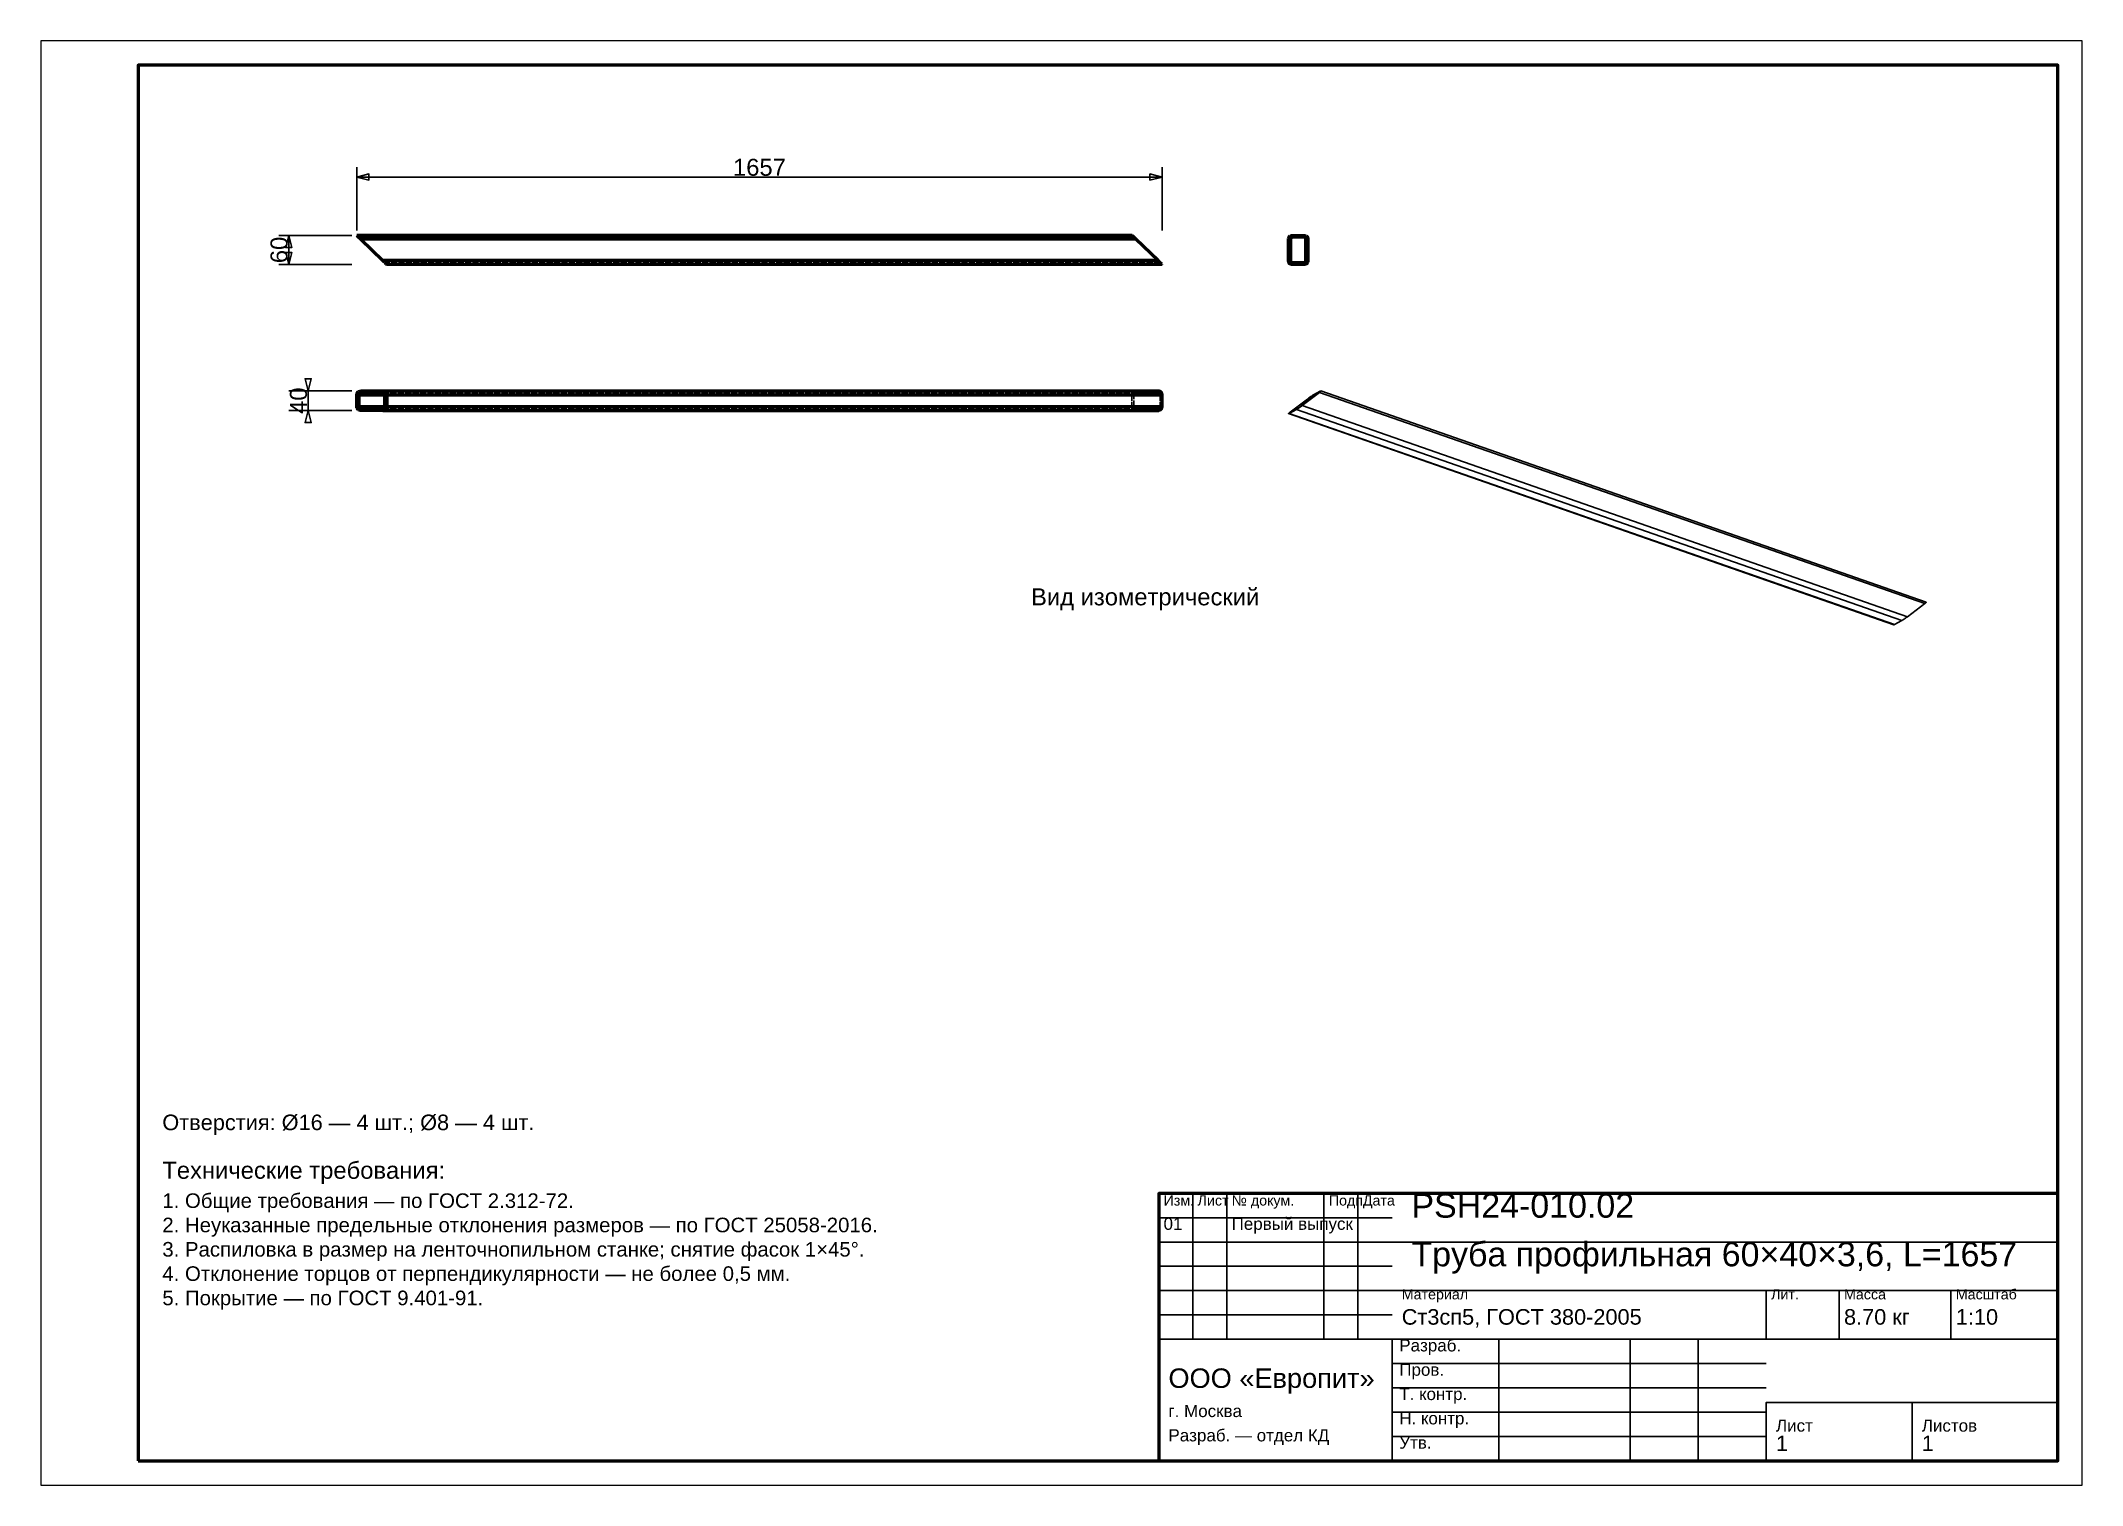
# Model space of a CAD drawing. Header units: millimetres. Extents: x 0 to 420, y 0 to 297.
import ezdxf
from ezdxf.enums import TextEntityAlignment as Align

# ---------------------------------------------------------------- set-up
doc = ezdxf.new("R2010")
doc.units = ezdxf.units.MM
doc.linetypes.add('DASHED', pattern=[1.524, 1.27, -0.254])
doc.styles.add('GOST', font='Arial')

msp = doc.modelspace()

# ---------------------------------------------------------------- linework, layer by layer
at = {"color": 7, "lineweight": 35}
for p, q in [((65, 258), (65, 271)), ((65, 269), (230.7, 269)), ((230.7, 258), (230.7, 271)), ((64, 257), (49, 257)), ((51, 251), (51, 257)), ((64, 251), (49, 251)), ((64, 225), (51, 225)), ((55, 221), (55, 225)), ((64, 221), (51, 221)), ((237, 30), (237, 60)), ((244, 30), (244, 60)), ((264, 30), (264, 60)), ((271, 30), (271, 60)), ((230, 55), (278, 55)), ((230, 50), (278, 50)), ((278, 50), (415, 50)), ((230, 45), (278, 45)), ((230, 40), (278, 40)), ((278, 40), (415, 40)), ((355, 30), (355, 40)), ((370, 30), (370, 40)), ((393, 30), (393, 40)), ((230, 35), (278, 35)), ((230, 30), (278, 30)), ((278, 30), (415, 30)), ((300, 5), (300, 30)), ((327, 5), (327, 30)), ((341, 5), (341, 30)), ((278, 25), (355, 25)), ((278, 20), (355, 20)), ((355, 17), (415, 17)), ((278, 15), (355, 15)), ((278, 10), (355, 10))]:
    msp.add_line(p, q, dxfattribs=at)
at = {"color": 1, "lineweight": 70}
for p, q in [((65, 257), (65.01, 256.99)), ((224.49, 257), (65, 257)), ((65.01, 256.99), (65.02, 256.98)), ((65.02, 256.98), (65.05, 256.96)), ((65.05, 256.96), (65.08, 256.92)), ((65.08, 256.92), (65.13, 256.88)), ((65.13, 256.88), (65.18, 256.83)), ((65.18, 256.83), (65.24, 256.77)), ((65.24, 256.77), (65.31, 256.7)), ((65.31, 256.7), (65.39, 256.63)), ((65.39, 256.63), (65.47, 256.55)), ((65.41, 256.6), (65.42, 256.6)), ((65.42, 256.6), (65.41, 256.6)), ((65.42, 256.6), (65.42, 256.59)), ((65.42, 256.59), (65.42, 256.6)), ((65.42, 256.59), (65.44, 256.58)), ((65.44, 256.58), (65.42, 256.59)), ((65.44, 256.58), (65.46, 256.56)), ((65.46, 256.56), (65.44, 256.58)), ((65.46, 256.56), (65.48, 256.54)), ((65.48, 256.54), (65.46, 256.56)), ((65.47, 256.55), (65.55, 256.46)), ((65.48, 256.54), (65.5, 256.51)), ((65.5, 256.51), (65.48, 256.54)), ((65.5, 256.51), (65.54, 256.48)), ((65.54, 256.48), (65.5, 256.51)), ((65.54, 256.48), (65.57, 256.45)), ((65.57, 256.45), (65.54, 256.48)), ((65.55, 256.46), (65.64, 256.38)), ((65.57, 256.45), (65.61, 256.41)), ((65.61, 256.41), (65.57, 256.45)), ((65.61, 256.41), (65.65, 256.37)), ((65.65, 256.37), (65.61, 256.41)), ((65.64, 256.38), (65.74, 256.29)), ((65.65, 256.37), (65.69, 256.33)), ((65.69, 256.33), (65.65, 256.37)), ((65.69, 256.33), (65.74, 256.29)), ((65.74, 256.29), (65.69, 256.33)), ((65.74, 256.29), (65.78, 256.24)), ((65.74, 256.29), (65.83, 256.2)), ((65.78, 256.24), (65.74, 256.29)), ((65.78, 256.24), (65.83, 256.2)), ((65.83, 256.2), (65.78, 256.24)), ((65.83, 256.2), (70.38, 251.8)), ((224.49, 256.99), (224.49, 257)), ((224.51, 256.98), (224.49, 256.99)), ((224.53, 256.96), (224.51, 256.98)), ((224.57, 256.92), (224.53, 256.96)), ((224.61, 256.88), (224.57, 256.92)), ((224.67, 256.83), (224.61, 256.88)), ((224.73, 256.77), (224.67, 256.83)), ((224.8, 256.7), (224.73, 256.77)), ((224.87, 256.63), (224.8, 256.7)), ((224.96, 256.55), (224.87, 256.63)), ((225.04, 256.46), (224.96, 256.55)), ((225.13, 256.38), (225.04, 256.46)), ((225.22, 256.29), (225.13, 256.38)), ((225.32, 256.2), (225.22, 256.29)), ((229.87, 251.8), (225.32, 256.2)), ((256.7, 256.2), (256.71, 256.29)), ((256.71, 256.29), (256.72, 256.38)), ((256.72, 256.38), (256.74, 256.46)), ((256.74, 256.46), (256.78, 256.55)), ((256.78, 256.55), (256.82, 256.63)), ((256.82, 256.63), (256.87, 256.7)), ((256.87, 256.7), (256.93, 256.77)), ((256.93, 256.77), (257, 256.83)), ((257, 256.83), (257.07, 256.88)), ((257.07, 256.88), (257.15, 256.92)), ((257.11, 256.29), (257.1, 256.24)), ((257.1, 256.24), (257.1, 256.2)), ((257.12, 256.33), (257.11, 256.29)), ((257.14, 256.37), (257.12, 256.33)), ((257.16, 256.41), (257.14, 256.37)), ((257.15, 256.92), (257.24, 256.96)), ((257.19, 256.45), (257.16, 256.41)), ((257.22, 256.48), (257.19, 256.45)), ((257.25, 256.51), (257.22, 256.48)), ((257.24, 256.96), (257.32, 256.98)), ((257.29, 256.54), (257.25, 256.51)), ((257.33, 256.56), (257.29, 256.54)), ((257.32, 256.98), (257.41, 256.99)), ((257.37, 256.58), (257.33, 256.56)), ((257.41, 256.59), (257.37, 256.58)), ((257.41, 256.99), (257.5, 257)), ((257.46, 256.6), (257.41, 256.59)), ((257.5, 256.6), (257.46, 256.6)), ((257.5, 257), (259.9, 257)), ((259.9, 256.6), (257.5, 256.6)), ((259.9, 257), (259.99, 256.99)), ((259.94, 256.6), (259.9, 256.6)), ((259.99, 256.59), (259.94, 256.6)), ((259.99, 256.99), (260.08, 256.98)), ((260.03, 256.58), (259.99, 256.59)), ((260.07, 256.56), (260.03, 256.58)), ((260.11, 256.54), (260.07, 256.56)), ((260.08, 256.98), (260.16, 256.96)), ((260.15, 256.51), (260.11, 256.54)), ((260.18, 256.48), (260.15, 256.51)), ((260.16, 256.96), (260.25, 256.92)), ((260.21, 256.45), (260.18, 256.48)), ((260.24, 256.41), (260.21, 256.45)), ((260.26, 256.37), (260.24, 256.41)), ((260.25, 256.92), (260.33, 256.88)), ((260.28, 256.33), (260.26, 256.37)), ((260.29, 256.29), (260.28, 256.33)), ((260.3, 256.24), (260.29, 256.29)), ((260.3, 256.2), (260.3, 256.24)), ((260.33, 256.88), (260.4, 256.83)), ((260.4, 256.83), (260.47, 256.77)), ((260.47, 256.77), (260.53, 256.7)), ((260.53, 256.7), (260.58, 256.63)), ((260.58, 256.63), (260.62, 256.55)), ((260.62, 256.55), (260.66, 256.46)), ((260.66, 256.46), (260.68, 256.38)), ((260.68, 256.38), (260.69, 256.29)), ((260.69, 256.29), (260.7, 256.2)), ((260.7, 256.2), (260.7, 251.8)), ((225.32, 256.2), (65.83, 256.2)), ((256.7, 251.8), (256.7, 256.2)), ((257.1, 256.2), (257.1, 251.8)), ((260.3, 251.8), (260.3, 256.2)), ((70.38, 251.8), (70.48, 251.71)), ((229.87, 251.8), (70.38, 251.8)), ((70.48, 251.71), (70.57, 251.62)), ((70.57, 251.62), (70.66, 251.54)), ((70.66, 251.54), (70.74, 251.45)), ((70.74, 251.45), (70.83, 251.37)), ((70.83, 251.37), (70.9, 251.3)), ((70.9, 251.3), (70.97, 251.23)), ((70.97, 251.23), (71.03, 251.17)), ((71.03, 251.17), (71.09, 251.12)), ((71.09, 251.12), (71.13, 251.08)), ((71.13, 251.08), (71.17, 251.04)), ((71.17, 251.04), (71.19, 251.02)), ((71.19, 251.02), (71.21, 251.01)), ((71.21, 251.01), (71.21, 251)), ((230.7, 251), (71.21, 251)), ((230.7, 251), (71.21, 251)), ((229.96, 251.71), (229.87, 251.8)), ((229.92, 251.76), (229.87, 251.8)), ((229.87, 251.8), (229.92, 251.76)), ((229.96, 251.71), (229.92, 251.76)), ((229.92, 251.76), (229.96, 251.71)), ((230.06, 251.62), (229.96, 251.71)), ((230.01, 251.67), (229.96, 251.71)), ((229.96, 251.71), (230.01, 251.67)), ((230.05, 251.63), (230.01, 251.67)), ((230.01, 251.67), (230.05, 251.63)), ((230.09, 251.59), (230.05, 251.63)), ((230.05, 251.63), (230.09, 251.59)), ((230.15, 251.54), (230.06, 251.62)), ((230.13, 251.55), (230.09, 251.59)), ((230.09, 251.59), (230.13, 251.55)), ((230.16, 251.52), (230.13, 251.55)), ((230.13, 251.55), (230.16, 251.52)), ((230.23, 251.45), (230.15, 251.54)), ((230.2, 251.49), (230.16, 251.52)), ((230.16, 251.52), (230.2, 251.49)), ((230.22, 251.46), (230.2, 251.49)), ((230.2, 251.49), (230.22, 251.46)), ((230.24, 251.44), (230.22, 251.46)), ((230.22, 251.46), (230.24, 251.44)), ((230.31, 251.37), (230.23, 251.45)), ((230.26, 251.42), (230.24, 251.44)), ((230.24, 251.44), (230.26, 251.42)), ((230.28, 251.41), (230.26, 251.42)), ((230.26, 251.42), (230.28, 251.41)), ((230.28, 251.4), (230.28, 251.41)), ((230.28, 251.41), (230.28, 251.4)), ((230.29, 251.4), (230.28, 251.4)), ((230.28, 251.4), (230.29, 251.4)), ((230.39, 251.3), (230.31, 251.37)), ((230.46, 251.23), (230.39, 251.3)), ((230.52, 251.17), (230.46, 251.23)), ((230.57, 251.12), (230.52, 251.17)), ((230.62, 251.08), (230.57, 251.12)), ((230.65, 251.04), (230.62, 251.08)), ((230.68, 251.02), (230.65, 251.04)), ((230.69, 251.01), (230.68, 251.02)), ((230.7, 251), (230.69, 251.01)), ((256.71, 251.71), (256.7, 251.8)), ((256.72, 251.62), (256.71, 251.71)), ((256.74, 251.54), (256.72, 251.62)), ((256.78, 251.45), (256.74, 251.54)), ((256.82, 251.37), (256.78, 251.45)), ((256.87, 251.3), (256.82, 251.37)), ((256.93, 251.23), (256.87, 251.3)), ((257, 251.17), (256.93, 251.23)), ((257.07, 251.12), (257, 251.17)), ((257.15, 251.08), (257.07, 251.12)), ((257.1, 251.8), (257.1, 251.76)), ((257.1, 251.76), (257.11, 251.71)), ((257.11, 251.71), (257.12, 251.67)), ((257.12, 251.67), (257.14, 251.63)), ((257.14, 251.63), (257.16, 251.59)), ((257.24, 251.04), (257.15, 251.08)), ((257.16, 251.59), (257.19, 251.55)), ((257.19, 251.55), (257.22, 251.52)), ((257.22, 251.52), (257.25, 251.49)), ((257.32, 251.02), (257.24, 251.04)), ((257.25, 251.49), (257.29, 251.46)), ((257.29, 251.46), (257.33, 251.44)), ((257.41, 251.01), (257.32, 251.02)), ((257.33, 251.44), (257.37, 251.42)), ((257.37, 251.42), (257.41, 251.41)), ((257.41, 251.41), (257.46, 251.4)), ((257.5, 251), (257.41, 251.01)), ((257.46, 251.4), (257.5, 251.4)), ((257.5, 251.4), (259.9, 251.4)), ((259.9, 251), (257.5, 251)), ((259.9, 251.4), (259.94, 251.4)), ((259.99, 251.01), (259.9, 251)), ((259.94, 251.4), (259.99, 251.41)), ((259.99, 251.41), (260.03, 251.42)), ((260.08, 251.02), (259.99, 251.01)), ((260.03, 251.42), (260.07, 251.44)), ((260.07, 251.44), (260.11, 251.46)), ((260.16, 251.04), (260.08, 251.02)), ((260.11, 251.46), (260.15, 251.49)), ((260.15, 251.49), (260.18, 251.52)), ((260.25, 251.08), (260.16, 251.04)), ((260.18, 251.52), (260.21, 251.55)), ((260.21, 251.55), (260.24, 251.59)), ((260.24, 251.59), (260.26, 251.63)), ((260.33, 251.12), (260.25, 251.08)), ((260.26, 251.63), (260.28, 251.67)), ((260.28, 251.67), (260.29, 251.71)), ((260.29, 251.71), (260.3, 251.76)), ((260.3, 251.76), (260.3, 251.8)), ((260.4, 251.17), (260.33, 251.12)), ((260.47, 251.23), (260.4, 251.17)), ((260.53, 251.3), (260.47, 251.23)), ((260.58, 251.37), (260.53, 251.3)), ((260.62, 251.45), (260.58, 251.37)), ((260.66, 251.54), (260.62, 251.45)), ((260.68, 251.62), (260.66, 251.54)), ((260.69, 251.71), (260.68, 251.62)), ((260.7, 251.8), (260.69, 251.71)), ((65, 224.2), (65.01, 224.29)), ((65, 221.8), (65, 224.2)), ((65.01, 224.29), (65.02, 224.38)), ((65.02, 224.38), (65.05, 224.46)), ((65.05, 224.46), (65.08, 224.55)), ((65.08, 224.55), (65.13, 224.63)), ((65.13, 224.63), (65.18, 224.7)), ((65.18, 224.7), (65.24, 224.77)), ((65.24, 224.77), (65.31, 224.83)), ((65.31, 224.83), (65.39, 224.88)), ((65.39, 224.88), (65.47, 224.92)), ((65.42, 224.24), (65.41, 224.2)), ((65.41, 224.2), (65.41, 221.8)), ((65.41, 224.2), (70.8, 224.2)), ((65.44, 224.33), (65.42, 224.29)), ((65.42, 224.29), (65.42, 224.24)), ((65.46, 224.37), (65.44, 224.33)), ((65.48, 224.41), (65.46, 224.37)), ((65.47, 224.92), (65.55, 224.96)), ((65.5, 224.45), (65.48, 224.41)), ((65.54, 224.48), (65.5, 224.45)), ((65.57, 224.51), (65.54, 224.48)), ((65.55, 224.96), (65.64, 224.98)), ((65.61, 224.54), (65.57, 224.51)), ((65.65, 224.56), (65.61, 224.54)), ((65.64, 224.98), (65.74, 224.99)), ((65.69, 224.58), (65.65, 224.56)), ((65.74, 224.59), (65.69, 224.58)), ((65.74, 224.99), (65.83, 225)), ((65.78, 224.6), (65.74, 224.59)), ((65.83, 224.6), (65.78, 224.6)), ((65.83, 225), (70.38, 225)), ((70.38, 224.6), (65.83, 224.6)), ((70.38, 225), (70.48, 224.99)), ((70.38, 225), (229.87, 225)), ((70.43, 224.6), (70.38, 224.6)), ((70.48, 224.59), (70.43, 224.6)), ((70.48, 224.99), (70.57, 224.98)), ((70.52, 224.58), (70.48, 224.59)), ((70.56, 224.56), (70.52, 224.58)), ((70.61, 224.54), (70.56, 224.56)), ((70.57, 224.98), (70.66, 224.96)), ((70.64, 224.51), (70.61, 224.54)), ((70.68, 224.48), (70.64, 224.51)), ((70.66, 224.96), (70.74, 224.92)), ((70.71, 224.45), (70.68, 224.48)), ((70.74, 224.41), (70.71, 224.45)), ((70.74, 224.92), (70.83, 224.88)), ((70.76, 224.37), (70.74, 224.41)), ((70.78, 224.33), (70.76, 224.37)), ((70.79, 224.29), (70.78, 224.33)), ((70.8, 224.24), (70.79, 224.29)), ((70.8, 224.2), (70.8, 224.24)), ((70.8, 221.8), (70.8, 224.2)), ((70.83, 224.88), (70.9, 224.83)), ((70.9, 224.83), (70.97, 224.77)), ((70.97, 224.77), (71.03, 224.7)), ((71.03, 224.7), (71.09, 224.63)), ((71.09, 224.63), (71.13, 224.55)), ((71.13, 224.55), (71.17, 224.46)), ((71.17, 224.46), (71.19, 224.38)), ((71.19, 224.38), (71.21, 224.29)), ((71.21, 224.29), (71.21, 224.2)), ((71.21, 224.2), (71.21, 221.8)), ((71.21, 224.2), (230.7, 224.2)), ((229.96, 224.99), (229.87, 225)), ((230.06, 224.98), (229.96, 224.99)), ((230.15, 224.96), (230.06, 224.98)), ((230.23, 224.92), (230.15, 224.96)), ((230.31, 224.88), (230.23, 224.92)), ((230.39, 224.83), (230.31, 224.88)), ((230.46, 224.77), (230.39, 224.83)), ((230.52, 224.7), (230.46, 224.77)), ((230.57, 224.63), (230.52, 224.7)), ((230.62, 224.55), (230.57, 224.63)), ((230.65, 224.46), (230.62, 224.55)), ((230.68, 224.38), (230.65, 224.46)), ((230.69, 224.29), (230.68, 224.38)), ((230.7, 224.2), (230.69, 224.29)), ((230.7, 221.8), (230.7, 224.2)), ((65.01, 221.71), (65, 221.8)), ((65.02, 221.62), (65.01, 221.71)), ((65.05, 221.54), (65.02, 221.62)), ((65.08, 221.45), (65.05, 221.54)), ((65.13, 221.37), (65.08, 221.45)), ((65.18, 221.3), (65.13, 221.37)), ((65.24, 221.23), (65.18, 221.3)), ((65.31, 221.17), (65.24, 221.23)), ((65.39, 221.12), (65.31, 221.17)), ((65.47, 221.08), (65.39, 221.12)), ((65.41, 221.8), (65.42, 221.76)), ((65.41, 221.8), (70.8, 221.8)), ((65.42, 221.76), (65.42, 221.71)), ((65.42, 221.71), (65.44, 221.67)), ((65.44, 221.67), (65.46, 221.63)), ((65.46, 221.63), (65.48, 221.59)), ((65.55, 221.04), (65.47, 221.08)), ((65.48, 221.59), (65.5, 221.55)), ((65.5, 221.55), (65.54, 221.52)), ((65.54, 221.52), (65.57, 221.49)), ((65.64, 221.02), (65.55, 221.04)), ((65.57, 221.49), (65.61, 221.46)), ((65.61, 221.46), (65.65, 221.44)), ((65.74, 221.01), (65.64, 221.02)), ((65.65, 221.44), (65.69, 221.42)), ((65.69, 221.42), (65.74, 221.41)), ((65.74, 221.41), (65.78, 221.4)), ((65.83, 221), (65.74, 221.01)), ((65.78, 221.4), (65.83, 221.4)), ((65.83, 221.4), (70.38, 221.4)), ((70.38, 221), (65.83, 221)), ((70.38, 221.4), (70.43, 221.4)), ((70.48, 221.01), (70.38, 221)), ((70.38, 221), (229.87, 221)), ((70.43, 221.4), (70.48, 221.41)), ((70.48, 221.41), (70.52, 221.42)), ((70.57, 221.02), (70.48, 221.01)), ((70.52, 221.42), (70.56, 221.44)), ((70.56, 221.44), (70.61, 221.46)), ((70.66, 221.04), (70.57, 221.02)), ((70.61, 221.46), (70.64, 221.49)), ((70.64, 221.49), (70.68, 221.52)), ((70.74, 221.08), (70.66, 221.04)), ((70.68, 221.52), (70.71, 221.55)), ((70.71, 221.55), (70.74, 221.59)), ((70.74, 221.59), (70.76, 221.63)), ((70.83, 221.12), (70.74, 221.08)), ((70.76, 221.63), (70.78, 221.67)), ((70.78, 221.67), (70.79, 221.71)), ((70.79, 221.71), (70.8, 221.76)), ((70.8, 221.76), (70.8, 221.8)), ((70.9, 221.17), (70.83, 221.12)), ((70.97, 221.23), (70.9, 221.17)), ((71.03, 221.3), (70.97, 221.23)), ((71.09, 221.37), (71.03, 221.3)), ((71.13, 221.45), (71.09, 221.37)), ((71.17, 221.54), (71.13, 221.45)), ((71.19, 221.62), (71.17, 221.54)), ((71.21, 221.71), (71.19, 221.62)), ((71.21, 221.8), (71.21, 221.71)), ((71.21, 221.8), (230.7, 221.8)), ((229.87, 221), (229.96, 221.01)), ((229.96, 221.01), (230.06, 221.02)), ((230.06, 221.02), (230.15, 221.04)), ((230.15, 221.04), (230.23, 221.08)), ((230.23, 221.08), (230.31, 221.12)), ((230.31, 221.12), (230.39, 221.17)), ((230.39, 221.17), (230.46, 221.23)), ((230.46, 221.23), (230.52, 221.3)), ((230.52, 221.3), (230.57, 221.37)), ((230.57, 221.37), (230.62, 221.45)), ((230.62, 221.45), (230.65, 221.54)), ((230.65, 221.54), (230.68, 221.62)), ((230.68, 221.62), (230.69, 221.71)), ((230.69, 221.71), (230.7, 221.8))]:
    msp.add_line(p, q, dxfattribs=at)
at = {"color": 5, "linetype": 'DASHED', "lineweight": 35}
for p, q in [((224.49, 257), (65, 257)), ((65.01, 256.99), (65, 257)), ((65.02, 256.98), (65.01, 256.99)), ((65.05, 256.96), (65.02, 256.98)), ((65.08, 256.92), (65.05, 256.96)), ((65.13, 256.88), (65.08, 256.92)), ((65.18, 256.83), (65.13, 256.88)), ((65.24, 256.77), (65.18, 256.83)), ((65.31, 256.7), (65.24, 256.77)), ((65.39, 256.63), (65.31, 256.7)), ((65.47, 256.55), (65.39, 256.63)), ((65.41, 256.6), (224.9, 256.6)), ((224.9, 256.6), (65.41, 256.6)), ((65.55, 256.46), (65.47, 256.55)), ((65.64, 256.38), (65.55, 256.46)), ((65.74, 256.29), (65.64, 256.38)), ((65.83, 256.2), (65.74, 256.29)), ((224.49, 257), (224.49, 256.99)), ((224.49, 256.99), (224.51, 256.98)), ((224.51, 256.98), (224.53, 256.96)), ((224.53, 256.96), (224.57, 256.92)), ((224.57, 256.92), (224.61, 256.88)), ((224.61, 256.88), (224.67, 256.83)), ((224.67, 256.83), (224.73, 256.77)), ((224.73, 256.77), (224.8, 256.7)), ((224.8, 256.7), (224.87, 256.63)), ((224.87, 256.63), (224.96, 256.55)), ((224.91, 256.59), (224.9, 256.6)), ((224.9, 256.6), (224.9, 256.6)), ((224.9, 256.6), (224.9, 256.6)), ((224.9, 256.6), (224.91, 256.59)), ((224.92, 256.58), (224.91, 256.59)), ((224.91, 256.59), (224.92, 256.58)), ((224.94, 256.56), (224.92, 256.58)), ((224.92, 256.58), (224.94, 256.56)), ((224.96, 256.54), (224.94, 256.56)), ((224.94, 256.56), (224.96, 256.54)), ((224.96, 256.55), (225.04, 256.46)), ((224.99, 256.51), (224.96, 256.54)), ((224.96, 256.54), (224.99, 256.51)), ((225.02, 256.48), (224.99, 256.51)), ((224.99, 256.51), (225.02, 256.48)), ((225.06, 256.45), (225.02, 256.48)), ((225.02, 256.48), (225.06, 256.45)), ((225.04, 256.46), (225.13, 256.38)), ((225.09, 256.41), (225.06, 256.45)), ((225.06, 256.45), (225.09, 256.41)), ((225.14, 256.37), (225.09, 256.41)), ((225.09, 256.41), (225.14, 256.37)), ((225.13, 256.38), (225.22, 256.29)), ((225.18, 256.33), (225.14, 256.37)), ((225.14, 256.37), (225.18, 256.33)), ((225.22, 256.29), (225.18, 256.33)), ((225.18, 256.33), (225.22, 256.29)), ((225.22, 256.29), (225.32, 256.2)), ((225.27, 256.24), (225.22, 256.29)), ((225.22, 256.29), (225.27, 256.24)), ((225.32, 256.2), (225.27, 256.24)), ((225.27, 256.24), (225.32, 256.2)), ((225.32, 256.2), (229.87, 251.8)), ((256.71, 256.29), (256.7, 256.2)), ((256.7, 256.2), (256.7, 251.8)), ((256.72, 256.38), (256.71, 256.29)), ((256.74, 256.46), (256.72, 256.38)), ((256.78, 256.55), (256.74, 256.46)), ((256.82, 256.63), (256.78, 256.55)), ((256.87, 256.7), (256.82, 256.63)), ((256.93, 256.77), (256.87, 256.7)), ((257, 256.83), (256.93, 256.77)), ((257.07, 256.88), (257, 256.83)), ((257.15, 256.92), (257.07, 256.88)), ((257.1, 256.24), (257.11, 256.29)), ((257.1, 256.2), (257.1, 256.24)), ((257.11, 256.29), (257.12, 256.33)), ((257.12, 256.33), (257.14, 256.37)), ((257.14, 256.37), (257.16, 256.41)), ((257.24, 256.96), (257.15, 256.92)), ((257.16, 256.41), (257.19, 256.45)), ((257.19, 256.45), (257.22, 256.48)), ((257.22, 256.48), (257.25, 256.51)), ((257.32, 256.98), (257.24, 256.96)), ((257.25, 256.51), (257.29, 256.54)), ((257.29, 256.54), (257.33, 256.56)), ((257.41, 256.99), (257.32, 256.98)), ((257.33, 256.56), (257.37, 256.58)), ((257.37, 256.58), (257.41, 256.59)), ((257.5, 257), (257.41, 256.99)), ((257.41, 256.59), (257.46, 256.6)), ((257.46, 256.6), (257.5, 256.6)), ((259.9, 257), (257.5, 257)), ((257.5, 256.6), (259.9, 256.6)), ((259.99, 256.99), (259.9, 257)), ((259.9, 256.6), (259.94, 256.6)), ((259.94, 256.6), (259.99, 256.59)), ((260.08, 256.98), (259.99, 256.99)), ((259.99, 256.59), (260.03, 256.58)), ((260.03, 256.58), (260.07, 256.56)), ((260.07, 256.56), (260.11, 256.54)), ((260.16, 256.96), (260.08, 256.98)), ((260.11, 256.54), (260.15, 256.51)), ((260.15, 256.51), (260.18, 256.48)), ((260.25, 256.92), (260.16, 256.96)), ((260.18, 256.48), (260.21, 256.45)), ((260.21, 256.45), (260.24, 256.41)), ((260.24, 256.41), (260.26, 256.37)), ((260.33, 256.88), (260.25, 256.92)), ((260.26, 256.37), (260.28, 256.33)), ((260.28, 256.33), (260.29, 256.29)), ((260.29, 256.29), (260.3, 256.24)), ((260.3, 256.24), (260.3, 256.2)), ((260.4, 256.83), (260.33, 256.88)), ((260.47, 256.77), (260.4, 256.83)), ((260.53, 256.7), (260.47, 256.77)), ((260.58, 256.63), (260.53, 256.7)), ((260.62, 256.55), (260.58, 256.63)), ((260.66, 256.46), (260.62, 256.55)), ((260.68, 256.38), (260.66, 256.46)), ((260.69, 256.29), (260.68, 256.38)), ((260.7, 256.2), (260.69, 256.29)), ((260.7, 251.8), (260.7, 256.2)), ((65.83, 256.2), (70.38, 251.8)), ((70.38, 251.8), (65.83, 256.2)), ((70.38, 251.8), (65.83, 256.2)), ((229.87, 251.8), (225.32, 256.2)), ((225.32, 256.2), (229.87, 251.8)), ((257.1, 251.8), (257.1, 256.2)), ((260.3, 256.2), (260.3, 251.8)), ((70.38, 251.8), (70.43, 251.76)), ((70.48, 251.71), (70.38, 251.8)), ((70.43, 251.76), (70.38, 251.8)), ((70.43, 251.76), (70.48, 251.71)), ((70.48, 251.71), (70.43, 251.76)), ((70.48, 251.71), (70.52, 251.67)), ((70.57, 251.62), (70.48, 251.71)), ((70.52, 251.67), (70.48, 251.71)), ((70.52, 251.67), (70.56, 251.63)), ((70.56, 251.63), (70.52, 251.67)), ((70.56, 251.63), (70.61, 251.59)), ((70.61, 251.59), (70.56, 251.63)), ((70.66, 251.54), (70.57, 251.62)), ((70.61, 251.59), (70.64, 251.55)), ((70.64, 251.55), (70.61, 251.59)), ((70.64, 251.55), (70.68, 251.52)), ((70.68, 251.52), (70.64, 251.55)), ((70.74, 251.45), (70.66, 251.54)), ((70.68, 251.52), (70.71, 251.49)), ((70.71, 251.49), (70.68, 251.52)), ((70.71, 251.49), (70.74, 251.46)), ((70.74, 251.46), (70.71, 251.49)), ((70.74, 251.46), (70.76, 251.44)), ((70.76, 251.44), (70.74, 251.46)), ((70.83, 251.37), (70.74, 251.45)), ((70.76, 251.44), (70.78, 251.42)), ((70.78, 251.42), (70.76, 251.44)), ((70.78, 251.42), (70.79, 251.41)), ((70.79, 251.41), (70.78, 251.42)), ((70.79, 251.41), (70.8, 251.4)), ((70.8, 251.4), (70.79, 251.41)), ((70.8, 251.4), (70.8, 251.4)), ((230.29, 251.4), (70.8, 251.4)), ((70.8, 251.4), (70.8, 251.4)), ((230.29, 251.4), (70.8, 251.4)), ((70.9, 251.3), (70.83, 251.37)), ((70.97, 251.23), (70.9, 251.3)), ((71.03, 251.17), (70.97, 251.23)), ((71.09, 251.12), (71.03, 251.17)), ((71.13, 251.08), (71.09, 251.12)), ((71.17, 251.04), (71.13, 251.08)), ((71.19, 251.02), (71.17, 251.04)), ((71.21, 251.01), (71.19, 251.02)), ((71.21, 251), (71.21, 251.01)), ((229.87, 251.8), (229.96, 251.71)), ((229.96, 251.71), (230.06, 251.62)), ((230.06, 251.62), (230.15, 251.54)), ((230.15, 251.54), (230.23, 251.45)), ((230.23, 251.45), (230.31, 251.37)), ((230.31, 251.37), (230.39, 251.3)), ((230.39, 251.3), (230.46, 251.23)), ((230.46, 251.23), (230.52, 251.17)), ((230.52, 251.17), (230.57, 251.12)), ((230.57, 251.12), (230.62, 251.08)), ((230.62, 251.08), (230.65, 251.04)), ((230.65, 251.04), (230.68, 251.02)), ((230.68, 251.02), (230.69, 251.01)), ((230.69, 251.01), (230.7, 251)), ((256.7, 251.8), (256.71, 251.71)), ((256.71, 251.71), (256.72, 251.62)), ((256.72, 251.62), (256.74, 251.54)), ((256.74, 251.54), (256.78, 251.45)), ((256.78, 251.45), (256.82, 251.37)), ((256.82, 251.37), (256.87, 251.3)), ((256.87, 251.3), (256.93, 251.23)), ((256.93, 251.23), (257, 251.17)), ((257, 251.17), (257.07, 251.12)), ((257.07, 251.12), (257.15, 251.08)), ((257.1, 251.76), (257.1, 251.8)), ((257.11, 251.71), (257.1, 251.76)), ((257.12, 251.67), (257.11, 251.71)), ((257.14, 251.63), (257.12, 251.67)), ((257.16, 251.59), (257.14, 251.63)), ((257.15, 251.08), (257.24, 251.04)), ((257.19, 251.55), (257.16, 251.59)), ((257.22, 251.52), (257.19, 251.55)), ((257.25, 251.49), (257.22, 251.52)), ((257.24, 251.04), (257.32, 251.02)), ((257.29, 251.46), (257.25, 251.49)), ((257.33, 251.44), (257.29, 251.46)), ((257.32, 251.02), (257.41, 251.01)), ((257.37, 251.42), (257.33, 251.44)), ((257.41, 251.41), (257.37, 251.42)), ((257.46, 251.4), (257.41, 251.41)), ((257.41, 251.01), (257.5, 251)), ((257.5, 251.4), (257.46, 251.4)), ((259.9, 251.4), (257.5, 251.4)), ((257.5, 251), (259.9, 251)), ((259.94, 251.4), (259.9, 251.4)), ((259.9, 251), (259.99, 251.01)), ((259.99, 251.41), (259.94, 251.4)), ((260.03, 251.42), (259.99, 251.41)), ((259.99, 251.01), (260.08, 251.02)), ((260.07, 251.44), (260.03, 251.42)), ((260.11, 251.46), (260.07, 251.44)), ((260.08, 251.02), (260.16, 251.04)), ((260.15, 251.49), (260.11, 251.46)), ((260.18, 251.52), (260.15, 251.49)), ((260.16, 251.04), (260.25, 251.08)), ((260.21, 251.55), (260.18, 251.52)), ((260.24, 251.59), (260.21, 251.55)), ((260.26, 251.63), (260.24, 251.59)), ((260.25, 251.08), (260.33, 251.12)), ((260.28, 251.67), (260.26, 251.63)), ((260.29, 251.71), (260.28, 251.67)), ((260.3, 251.76), (260.29, 251.71)), ((260.3, 251.8), (260.3, 251.76)), ((260.33, 251.12), (260.4, 251.17)), ((260.4, 251.17), (260.47, 251.23)), ((260.47, 251.23), (260.53, 251.3)), ((260.53, 251.3), (260.58, 251.37)), ((260.58, 251.37), (260.62, 251.45)), ((260.62, 251.45), (260.66, 251.54)), ((260.66, 251.54), (260.68, 251.62)), ((260.68, 251.62), (260.69, 251.71)), ((260.69, 251.71), (260.7, 251.8)), ((65.83, 225), (225.32, 225)), ((65.83, 224.6), (225.32, 224.6)), ((70.38, 224.6), (229.87, 224.6)), ((224.51, 224.38), (224.49, 224.29)), ((224.49, 224.29), (224.49, 224.2)), ((224.49, 224.2), (224.49, 221.8)), ((224.53, 224.46), (224.51, 224.38)), ((224.57, 224.55), (224.53, 224.46)), ((224.61, 224.63), (224.57, 224.55)), ((224.67, 224.7), (224.61, 224.63)), ((224.73, 224.77), (224.67, 224.7)), ((224.8, 224.83), (224.73, 224.77)), ((224.87, 224.88), (224.8, 224.83)), ((224.96, 224.92), (224.87, 224.88)), ((224.9, 224.24), (224.91, 224.29)), ((224.9, 224.2), (224.9, 224.24)), ((224.9, 221.8), (224.9, 224.2)), ((224.91, 224.29), (224.92, 224.33)), ((224.92, 224.33), (224.94, 224.37)), ((224.94, 224.37), (224.96, 224.41)), ((225.04, 224.96), (224.96, 224.92)), ((224.96, 224.41), (224.99, 224.45)), ((224.99, 224.45), (225.02, 224.48)), ((225.02, 224.48), (225.06, 224.51)), ((225.13, 224.98), (225.04, 224.96)), ((225.06, 224.51), (225.09, 224.54)), ((225.09, 224.54), (225.14, 224.56)), ((225.22, 224.99), (225.13, 224.98)), ((225.14, 224.56), (225.18, 224.58)), ((225.18, 224.58), (225.22, 224.59)), ((225.32, 225), (225.22, 224.99)), ((225.22, 224.59), (225.27, 224.6)), ((225.27, 224.6), (225.32, 224.6)), ((229.87, 225), (225.32, 225)), ((225.32, 224.6), (229.87, 224.6)), ((229.87, 224.6), (229.92, 224.6)), ((229.92, 224.6), (229.96, 224.59)), ((229.96, 224.59), (230.01, 224.58)), ((230.01, 224.58), (230.05, 224.56)), ((230.05, 224.56), (230.09, 224.54)), ((230.09, 224.54), (230.13, 224.51)), ((230.13, 224.51), (230.16, 224.48)), ((230.16, 224.48), (230.2, 224.45)), ((230.2, 224.45), (230.22, 224.41)), ((230.22, 224.41), (230.24, 224.37)), ((230.24, 224.37), (230.26, 224.33)), ((230.26, 224.33), (230.28, 224.29)), ((230.28, 224.29), (230.28, 224.24)), ((230.28, 224.24), (230.29, 224.2)), ((230.29, 224.2), (230.29, 221.8)), ((65.83, 221.4), (225.32, 221.4)), ((225.32, 221), (65.83, 221)), ((70.38, 221.4), (229.87, 221.4)), ((224.49, 221.8), (224.49, 221.71)), ((224.49, 221.71), (224.51, 221.62)), ((224.51, 221.62), (224.53, 221.54)), ((224.53, 221.54), (224.57, 221.45)), ((224.57, 221.45), (224.61, 221.37)), ((224.61, 221.37), (224.67, 221.3)), ((224.67, 221.3), (224.73, 221.23)), ((224.73, 221.23), (224.8, 221.17)), ((224.8, 221.17), (224.87, 221.12)), ((224.87, 221.12), (224.96, 221.08)), ((224.9, 221.76), (224.9, 221.8)), ((224.91, 221.71), (224.9, 221.76)), ((224.92, 221.67), (224.91, 221.71)), ((224.94, 221.63), (224.92, 221.67)), ((224.96, 221.59), (224.94, 221.63)), ((224.99, 221.55), (224.96, 221.59)), ((224.96, 221.08), (225.04, 221.04)), ((225.02, 221.52), (224.99, 221.55)), ((225.06, 221.49), (225.02, 221.52)), ((225.04, 221.04), (225.13, 221.02)), ((225.09, 221.46), (225.06, 221.49)), ((225.14, 221.44), (225.09, 221.46)), ((225.13, 221.02), (225.22, 221.01)), ((225.18, 221.42), (225.14, 221.44)), ((225.22, 221.41), (225.18, 221.42)), ((225.27, 221.4), (225.22, 221.41)), ((225.22, 221.01), (225.32, 221)), ((225.32, 221.4), (225.27, 221.4)), ((229.87, 221.4), (225.32, 221.4)), ((225.32, 221), (229.87, 221)), ((229.92, 221.4), (229.87, 221.4)), ((229.96, 221.41), (229.92, 221.4)), ((230.01, 221.42), (229.96, 221.41)), ((230.05, 221.44), (230.01, 221.42)), ((230.09, 221.46), (230.05, 221.44)), ((230.13, 221.49), (230.09, 221.46)), ((230.16, 221.52), (230.13, 221.49)), ((230.2, 221.55), (230.16, 221.52)), ((230.22, 221.59), (230.2, 221.55)), ((230.24, 221.63), (230.22, 221.59)), ((230.26, 221.67), (230.24, 221.63)), ((230.28, 221.71), (230.26, 221.67)), ((230.29, 221.8), (230.28, 221.76)), ((230.28, 221.76), (230.28, 221.71))]:
    msp.add_line(p, q, dxfattribs=at)
at = {"color": 1, "lineweight": 35}
for p, q in [((257.02, 220.63), (260.58, 223.35)), ((260.83, 223.48), (257.27, 220.76)), ((259.27, 221.85), (262.82, 224.57)), ((263.07, 224.71), (259.52, 221.99)), ((260.58, 223.35), (260.65, 223.4)), ((260.65, 223.4), (260.73, 223.46)), ((260.73, 223.46), (260.82, 223.53)), ((260.82, 223.53), (260.91, 223.59)), ((260.86, 223.51), (260.83, 223.48)), ((260.83, 223.48), (261.22, 223.35)), ((260.9, 223.54), (260.86, 223.51)), ((260.95, 223.57), (260.9, 223.54)), ((260.91, 223.59), (261, 223.65)), ((260.99, 223.6), (260.95, 223.57)), ((261.04, 223.64), (260.99, 223.6)), ((261, 223.65), (261.09, 223.71)), ((261.08, 223.67), (261.04, 223.64)), ((261.13, 223.7), (261.08, 223.67)), ((261.09, 223.71), (261.18, 223.78)), ((261.17, 223.73), (261.13, 223.7)), ((261.22, 223.76), (261.17, 223.73)), ((261.18, 223.78), (261.27, 223.84)), ((261.26, 223.78), (261.22, 223.76)), ((261.3, 223.81), (261.26, 223.78)), ((261.27, 223.84), (261.36, 223.89)), ((261.33, 223.83), (261.3, 223.81)), ((261.37, 223.85), (261.33, 223.83)), ((261.36, 223.89), (261.44, 223.95)), ((261.4, 223.87), (261.37, 223.85)), ((262.9, 224.68), (261.4, 223.87)), ((261.4, 223.87), (261.74, 223.75)), ((261.44, 223.95), (261.52, 224)), ((261.52, 224), (261.59, 224.04)), ((261.59, 224.04), (261.66, 224.08)), ((261.66, 224.08), (261.72, 224.11)), ((261.72, 224.11), (263.22, 224.93)), ((262.82, 224.57), (262.85, 224.59)), ((262.85, 224.59), (262.87, 224.61)), ((262.87, 224.61), (262.89, 224.62)), ((262.89, 224.62), (262.91, 224.64)), ((262.91, 224.69), (262.9, 224.68)), ((262.94, 224.67), (262.9, 224.68)), ((262.92, 224.69), (262.91, 224.69)), ((262.91, 224.64), (262.92, 224.65)), ((262.93, 224.7), (262.92, 224.69)), ((262.92, 224.65), (262.94, 224.66)), ((262.94, 224.7), (262.93, 224.7)), ((262.93, 224.7), (262.93, 224.7)), ((262.95, 224.71), (262.94, 224.7)), ((262.94, 224.66), (262.95, 224.67)), ((262.96, 224.71), (262.95, 224.71)), ((262.95, 224.71), (262.95, 224.71)), ((262.95, 224.67), (262.96, 224.68)), ((262.97, 224.72), (262.96, 224.71)), ((262.96, 224.71), (262.96, 224.71)), ((262.96, 224.68), (262.97, 224.69)), ((262.98, 224.72), (262.97, 224.72)), ((262.97, 224.72), (262.97, 224.72)), ((262.97, 224.69), (262.98, 224.7)), ((262.98, 224.71), (262.98, 224.72)), ((262.98, 224.72), (262.98, 224.72)), ((262.98, 224.72), (262.98, 224.72)), ((262.98, 224.72), (262.98, 224.72)), ((262.98, 224.7), (262.98, 224.71)), ((262.98, 224.71), (262.98, 224.71)), ((263.12, 224.74), (263.07, 224.71)), ((263.07, 224.71), (387.61, 181.29)), ((263.16, 224.78), (263.12, 224.74)), ((263.2, 224.81), (263.16, 224.78)), ((263.24, 224.84), (263.2, 224.81)), ((263.22, 224.93), (263.24, 224.94)), ((263.24, 224.94), (263.26, 224.95)), ((263.27, 224.87), (263.24, 224.84)), ((263.26, 224.95), (263.28, 224.96)), ((263.3, 224.89), (263.27, 224.87)), ((263.28, 224.96), (263.29, 224.97)), ((263.29, 224.97), (263.31, 224.97)), ((263.33, 224.91), (263.3, 224.89)), ((263.31, 224.97), (263.32, 224.98)), ((263.32, 224.98), (263.33, 224.99)), ((263.33, 224.99), (263.34, 224.99)), ((263.35, 224.93), (263.33, 224.91)), ((263.34, 224.99), (263.35, 224.99)), ((263.35, 224.99), (263.36, 225)), ((263.36, 224.95), (263.35, 224.93)), ((263.36, 225), (263.37, 225)), ((263.38, 224.97), (263.36, 224.95)), ((263.37, 225), (263.38, 225)), ((263.38, 225), (263.38, 225)), ((263.38, 225), (263.39, 225)), ((263.39, 224.98), (263.38, 224.97)), ((263.39, 225), (263.39, 225)), ((263.39, 225), (263.39, 224.99)), ((263.39, 225), (387.93, 181.58)), ((263.39, 224.99), (263.39, 224.98)), ((256.7, 220.34), (256.7, 220.35)), ((256.7, 220.35), (256.71, 220.35)), ((256.71, 220.33), (256.7, 220.34)), ((256.7, 220.34), (256.7, 220.34)), ((256.7, 220.34), (381.24, 176.92)), ((256.71, 220.37), (256.73, 220.38)), ((256.71, 220.35), (256.71, 220.37)), ((256.72, 220.34), (256.71, 220.33)), ((256.71, 220.33), (256.71, 220.33)), ((256.73, 220.34), (256.72, 220.34)), ((256.73, 220.38), (256.74, 220.4)), ((256.74, 220.34), (256.73, 220.34)), ((256.74, 220.4), (256.77, 220.42)), ((256.75, 220.34), (256.74, 220.34)), ((256.76, 220.35), (256.75, 220.34)), ((256.77, 220.35), (256.76, 220.35)), ((256.77, 220.42), (256.79, 220.44)), ((256.78, 220.36), (256.77, 220.35)), ((256.8, 220.37), (256.78, 220.36)), ((256.79, 220.44), (256.82, 220.47)), ((256.82, 220.38), (256.8, 220.37)), ((256.82, 220.47), (256.85, 220.5)), ((256.83, 220.38), (256.82, 220.38)), ((256.85, 220.39), (256.83, 220.38)), ((256.85, 220.5), (256.89, 220.53)), ((256.87, 220.4), (256.85, 220.39)), ((258.37, 221.22), (256.87, 220.4)), ((256.87, 220.4), (381.41, 176.99)), ((256.89, 220.53), (256.93, 220.56)), ((256.93, 220.56), (256.97, 220.59)), ((256.97, 220.59), (257.02, 220.63)), ((257.12, 220.63), (257.11, 220.63)), ((257.11, 220.63), (257.11, 220.62)), ((257.11, 220.62), (257.11, 220.62)), ((257.11, 220.62), (257.11, 220.62)), ((257.11, 220.62), (257.11, 220.62)), ((257.11, 220.62), (257.12, 220.62)), ((257.13, 220.65), (257.12, 220.64)), ((257.12, 220.64), (257.12, 220.63)), ((257.12, 220.62), (257.12, 220.62)), ((257.12, 220.62), (257.12, 220.62)), ((257.12, 220.62), (257.13, 220.62)), ((257.14, 220.66), (257.13, 220.65)), ((257.13, 220.62), (257.13, 220.62)), ((257.13, 220.62), (257.14, 220.62)), ((257.15, 220.67), (257.14, 220.66)), ((257.14, 220.62), (257.14, 220.63)), ((257.14, 220.63), (257.15, 220.63)), ((257.17, 220.68), (257.15, 220.67)), ((257.15, 220.63), (257.16, 220.63)), ((257.16, 220.63), (257.17, 220.64)), ((257.19, 220.7), (257.17, 220.68)), ((257.17, 220.64), (257.18, 220.65)), ((257.17, 220.64), (257.17, 220.64)), ((257.18, 220.65), (257.19, 220.65)), ((257.19, 220.65), (258.69, 221.47)), ((257.2, 220.71), (257.19, 220.7)), ((257.22, 220.73), (257.2, 220.71)), ((257.24, 220.75), (257.22, 220.73)), ((257.27, 220.76), (257.24, 220.75)), ((257.27, 220.76), (257.35, 220.74)), ((258.43, 221.25), (258.37, 221.22)), ((258.37, 221.22), (382.91, 177.81)), ((258.5, 221.29), (258.43, 221.25)), ((258.57, 221.34), (258.5, 221.29)), ((258.65, 221.39), (258.57, 221.34)), ((258.73, 221.44), (258.65, 221.39)), ((258.69, 221.47), (258.72, 221.49)), ((258.72, 221.49), (258.76, 221.5)), ((258.82, 221.5), (258.73, 221.44)), ((258.76, 221.5), (258.79, 221.53)), ((258.79, 221.53), (258.83, 221.55)), ((258.91, 221.56), (258.82, 221.5)), ((258.83, 221.55), (258.88, 221.58)), ((258.88, 221.58), (258.92, 221.61)), ((259, 221.62), (258.91, 221.56)), ((258.92, 221.61), (258.96, 221.64)), ((258.96, 221.64), (259.01, 221.67)), ((259.1, 221.68), (259, 221.62)), ((259.01, 221.67), (259.06, 221.7)), ((259.06, 221.7), (259.1, 221.73)), ((259.1, 221.73), (259.15, 221.76)), ((259.19, 221.75), (259.1, 221.68)), ((259.15, 221.76), (259.19, 221.79)), ((259.19, 221.79), (259.23, 221.82)), ((259.27, 221.81), (259.19, 221.75)), ((259.23, 221.82), (259.27, 221.85)), ((259.36, 221.87), (259.27, 221.81)), ((259.44, 221.93), (259.36, 221.87)), ((259.52, 221.99), (259.44, 221.93)), ((384.05, 178.57), (259.52, 221.99)), ((384.05, 178.57), (387.61, 181.29)), ((387.61, 181.29), (387.66, 181.33)), ((387.66, 181.33), (387.7, 181.36)), ((387.7, 181.36), (387.74, 181.39)), ((387.74, 181.39), (387.78, 181.42)), ((387.78, 181.42), (387.81, 181.45)), ((387.81, 181.45), (387.84, 181.48)), ((387.84, 181.48), (387.86, 181.5)), ((387.86, 181.5), (387.89, 181.52)), ((387.89, 181.52), (387.9, 181.54)), ((387.9, 181.54), (387.92, 181.55)), ((387.92, 181.55), (387.92, 181.57)), ((387.92, 181.57), (387.93, 181.57)), ((387.93, 181.57), (387.93, 181.58)), ((387.93, 181.58), (387.93, 181.58)), ((381.24, 176.92), (381.25, 176.92)), ((381.25, 176.92), (381.25, 176.92)), ((381.25, 176.92), (381.26, 176.92)), ((381.26, 176.92), (381.27, 176.92)), ((381.27, 176.92), (381.27, 176.93)), ((381.27, 176.93), (381.28, 176.93)), ((381.28, 176.93), (381.3, 176.93)), ((381.3, 176.93), (381.31, 176.94)), ((381.31, 176.94), (381.32, 176.95)), ((381.32, 176.95), (381.34, 176.95)), ((381.34, 176.95), (381.35, 176.96)), ((381.35, 176.96), (381.37, 176.97)), ((381.37, 176.97), (381.39, 176.98)), ((381.39, 176.98), (381.41, 176.99)), ((381.41, 176.99), (382.91, 177.81)), ((382.91, 177.81), (382.97, 177.84)), ((382.97, 177.84), (383.04, 177.88)), ((383.04, 177.88), (383.11, 177.92)), ((383.11, 177.92), (383.19, 177.97)), ((383.19, 177.97), (383.27, 178.03)), ((383.27, 178.03), (383.36, 178.08)), ((383.36, 178.08), (383.45, 178.14)), ((383.45, 178.14), (383.54, 178.21)), ((383.54, 178.21), (383.63, 178.27)), ((383.63, 178.27), (383.72, 178.33)), ((383.72, 178.33), (383.81, 178.39)), ((383.81, 178.39), (383.9, 178.46)), ((383.9, 178.46), (383.98, 178.52)), ((383.98, 178.52), (384.05, 178.57))]:
    msp.add_line(p, q, dxfattribs=at)
at = {"color": 7, "lineweight": 25}
msp.add_lwpolyline([(0, 0), (420, 0), (420, 297), (0, 297)], close=True, dxfattribs=at)
at = {"color": 7, "lineweight": 70}
for points in [[(20, 5), (415, 5), (415, 292), (20, 292)], [(230, 5), (415, 5), (415, 60), (230, 60)]]:
    msp.add_lwpolyline(points, close=True, dxfattribs=at)
at = {"color": 7, "lineweight": 35}
for points in [[(65, 269), (67.5, 268.38), (67.5, 269.62)], [(230.7, 269), (228.2, 269.62), (228.2, 268.38)], [(51, 257), (50.38, 254.5), (51.63, 254.5)], [(51, 251), (51.63, 253.5), (50.38, 253.5)], [(55, 225), (55.63, 227.5), (54.38, 227.5)], [(55, 221), (54.38, 218.5), (55.63, 218.5)], [(230, 5), (278, 5), (278, 30), (230, 30)], [(355, 5), (385, 5), (385, 17), (355, 17)], [(385, 5), (415, 5), (415, 17), (385, 17)]]:
    msp.add_lwpolyline(points, close=True, dxfattribs=at)

# ---------------------------------------------------------------- texts
at = {"color": 7, "style": 'GOST'}
msp.add_text('1657', height=3.5, dxfattribs=at).set_placement((147.85, 271), align=Align.MIDDLE)
for s, p in [('60', (49, 254)), ('40', (53, 223))]:
    msp.add_text(s, height=3.5, rotation=90, dxfattribs=at).set_placement(p, align=Align.MIDDLE)
at = {"color": 3, "style": 'GOST'}
msp.add_text('Вид изометрический', height=3.5, dxfattribs=at).set_placement((250.7, 180.92), align=Align.RIGHT)
at = {"color": 6, "style": 'GOST'}
msp.add_text('Отверстия: Ø16 — 4 шт.; Ø8 — 4 шт.', height=3.2, dxfattribs=at).set_placement((25, 73))
at = {"color": 3, "style": 'GOST'}
for s, height, p in [('Технические требования:', 3.5, (25, 63)), ('1. Общие требования — по ГОСТ 2.312-72.', 3, (25, 57)), ('Изм.', 2.1, (231, 57.5)), ('Лист', 2.1, (238, 57.5)), ('№ докум.', 2.1, (245, 57.5)), ('Подп.', 2.1, (265, 57.5)), ('Дата', 2.1, (272, 57.5)), ('PSH24-010.02', 5, (282, 55)), ('2. Неуказанные предельные отклонения размеров — по ГОСТ 25058-2016.', 3, (25, 52)), ('01', 2.5, (231, 52.5)), ('Первый выпуск', 2.5, (245, 52.5)), ('3. Распиловка в размер на ленточнопильном станке; снятие фасок 1×45°.', 3, (25, 47)), ('Труба профильная 60×40×3,6, L=1657', 5, (282, 45)), ('4. Отклонение торцов от перпендикулярности — не более 0,5 мм.', 3, (25, 42)), ('5. Покрытие — по ГОСТ 9.401-91.', 3, (25, 37)), ('Материал', 2.1, (280, 38.2)), ('Лит.', 2.1, (356, 38.2)), ('Масса', 2.1, (371, 38.2)), ('Масштаб', 2.1, (394, 38.2)), ('Ст3сп5, ГОСТ 380-2005', 3.2, (280, 33)), ('8.70 кг', 3.2, (371, 33)), ('1:10', 3.2, (394, 33)), ('Разраб.', 2.5, (279.5, 27.5)), ('ООО «Европит»', 4, (232, 20)), ('Пров.', 2.5, (279.5, 22.5)), ('Т. контр.', 2.5, (279.5, 17.5)), ('г. Москва', 2.5, (232, 14)), ('Н. контр.', 2.5, (279.5, 12.5)), ('Лист', 2.5, (357, 11)), ('Листов', 2.5, (387, 11)), ('Разраб. — отдел КД', 2.5, (232, 9)), ('Утв.', 2.5, (279.5, 7.5)), ('1', 3.2, (357, 7)), ('1', 3.2, (387, 7))]:
    msp.add_text(s, height=height, dxfattribs=at).set_placement(p)

doc.saveas('drawing.dxf')
